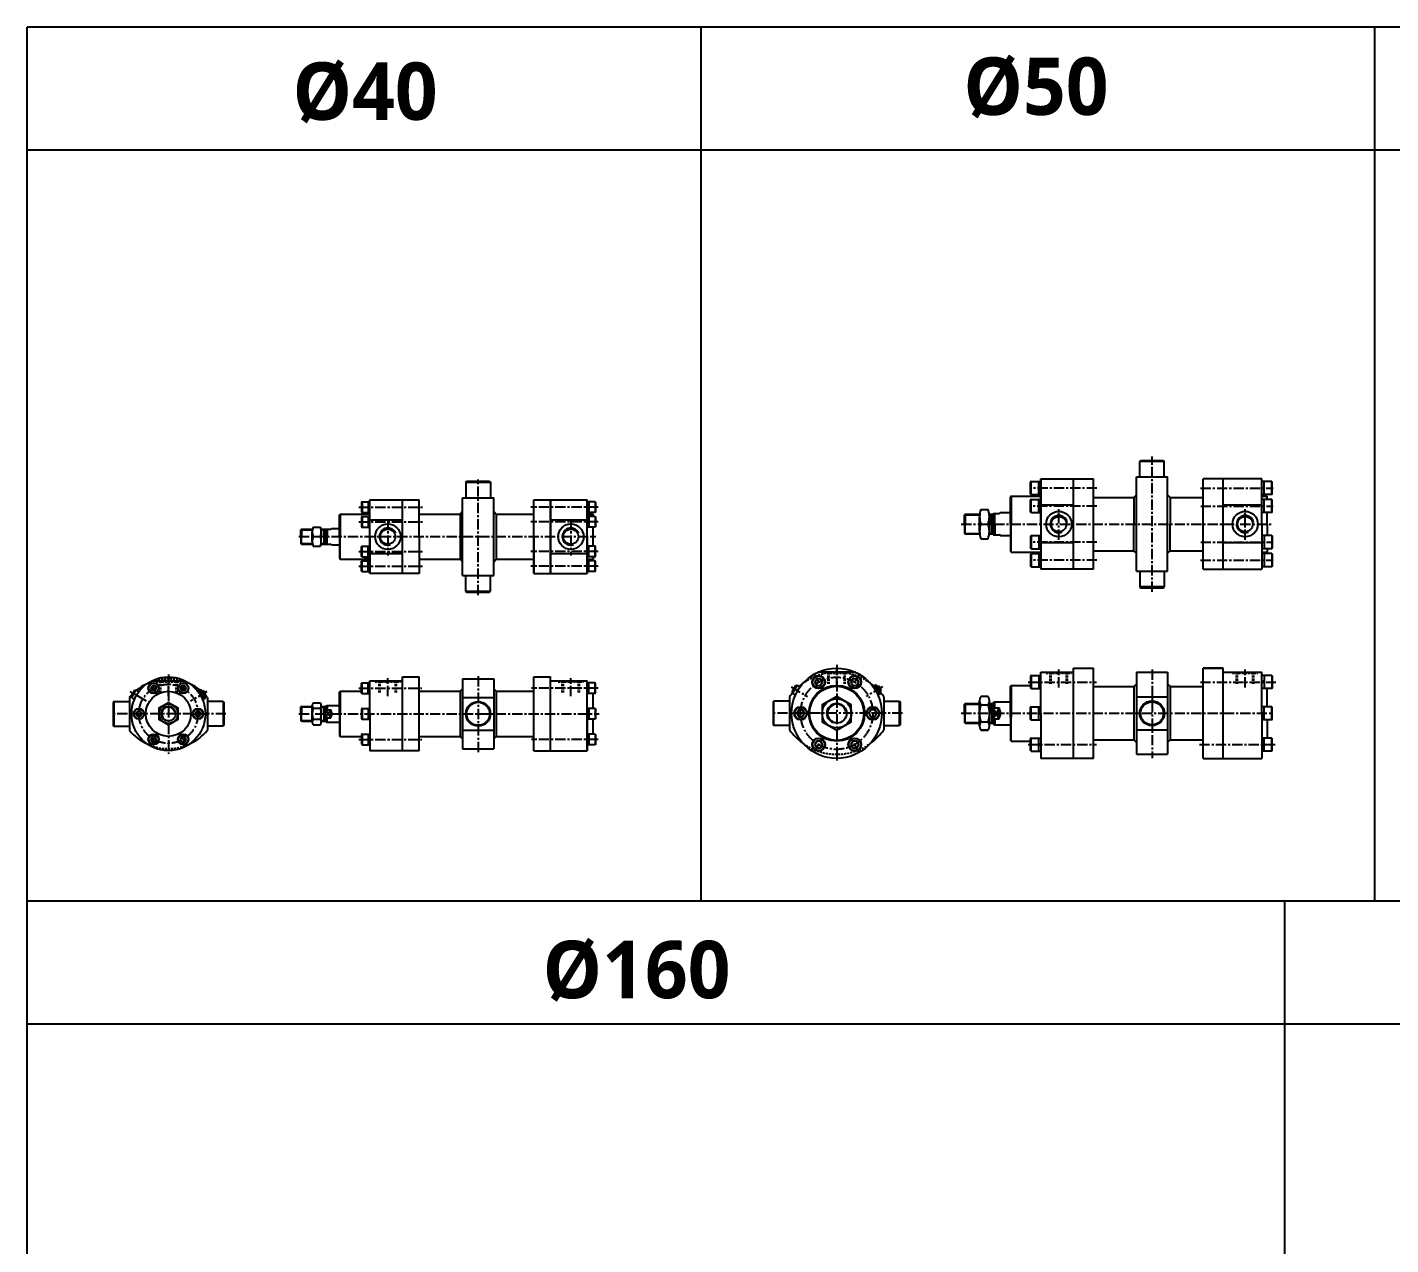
# Model space of a CAD drawing. Extents: x 0 to 8675, y 0 to 2968.
# Drawn here: x 0 to 1661, y 1484 to 2968 of the extents above; entities that cross this region are included whole.
import ezdxf

# ---------------------------------------------------------------- set-up
doc = ezdxf.new("R2010")
doc.units = 0
doc.header["$LTSCALE"] = 5
doc.header["$MEASUREMENT"] = 0
doc.header["$PDMODE"] = 34
doc.linetypes.add('CENTERX2', pattern=[4, 2.5, -0.5, 0.5, -0.5])
doc.linetypes.add('HIDDENX2', pattern=[0.75, 0.5, -0.25])
doc.layers.get('0').update_dxf_attribs({"linetype": 'CONTINUOUS'})
doc.layers.get('Defpoints').update_dxf_attribs({"linetype": 'CONTINUOUS'})
for name, color, linetype in [('CEN', 1, 'CENTERX2'), ('HID', 2, 'HIDDENX2'), ('ML', 3, 'CONTINUOUS'), ('테두리', 7, 'CONTINUOUS')]:
    doc.layers.add(name, color=color, linetype=linetype)
doc.styles.add('문자', font='romans.shx')

# ---------------------------------------------------------------- blocks, each defined once
blk = doc.blocks.new('A$C797528EE')
at = {"layer": 'CEN'}
blk.add_line((15.5, 0), (15.5, 21.8), dxfattribs=at)
at = {"layer": 'HID'}
for p, q in [((0, 17.5), (0, 18.5)), ((0, 17.5), (31, 17.5)), ((5, 4.5), (5, 17.5)), ((6.3, 4.5), (6.3, 17.5)), ((24.8, 4.5), (24.8, 17.5)), ((26, 4.5), (26, 17.5)), ((31, 17.5), (31, 18.5))]:
    blk.add_line(p, q, dxfattribs=at)

msp = doc.modelspace()

# ---------------------------------------------------------------- linework, layer by layer
for p, q in [((6960.8, 2967.8), (0, 2967.8)), ((0, 1902.7), (0, 2967.8)), ((821, 1902.7), (821, 2967.8)), ((1642, 1902.7), (1642, 2967.8)), ((6960.8, 2817.8), (0, 2817.8)), ((8674.5, 1902.7), (0, 1902.7)), ((0, 0), (0, 1902.7)), ((1532.4, 0), (1532.4, 1902.7)), ((8674.5, 1752.7), (0, 1752.7))]:
    msp.add_line(p, q)
at = {"layer": 'CEN'}
for p, q in [((1370.5, 2279.6), (1370.5, 2444.5)), ((549.4, 2275.7), (549.4, 2416.4)), ((1303.4, 2406.2), (1221.5, 2406.2)), ((1429.7, 2406.2), (1518, 2406.2)), ((404.1, 2382.9), (481.9, 2382.9)), ((695.7, 2382.9), (613.4, 2382.9)), ((1303.2, 2384.2), (1221.5, 2384.2)), ((1257, 2343), (1257, 2381.2)), ((1429.8, 2384.2), (1518, 2384.2)), ((1484, 2343), (1484, 2381.2)), ((404.1, 2364.9), (481.9, 2364.9)), ((439.4, 2368.4), (439.4, 2324.1)), ((695.7, 2364.9), (613.4, 2364.9)), ((662.4, 2368.4), (662.4, 2324.1)), ((1138.1, 2362.2), (1518, 2362.2)), ((330.8, 2346.9), (692.9, 2346.9)), ((404.1, 2328.9), (481.9, 2328.9)), ((695.7, 2328.9), (613.4, 2328.9)), ((1303.2, 2340.2), (1221.5, 2340.2)), ((1429.8, 2340.2), (1518, 2340.2)), ((404.1, 2310.9), (481.9, 2310.9)), ((695.7, 2310.9), (613.4, 2310.9)), ((1303.4, 2318.2), (1221.5, 2318.2)), ((1429.7, 2318.2), (1518, 2318.2)), ((172, 2178.8), (172, 2082.1)), ((549.4, 2176.9), (549.4, 2083.9)), ((958.8, 2179.2), (969.8, 2160.2)), ((986.3, 2190.7), (986.3, 2074.2)), ((1013.8, 2179.2), (1002.8, 2160.2)), ((1370.5, 2185.1), (1370.5, 2077)), ((158.7, 2154.1), (149.4, 2170.3)), ((172, 2152.5), (172, 2174.3)), ((185.4, 2154.1), (194.7, 2170.3)), ((404.1, 2162.2), (480.6, 2162.2)), ((439.4, 2152.5), (439.4, 2174.3)), ((695.7, 2162.2), (614.3, 2162.2)), ((662.4, 2152.5), (662.4, 2174.3)), ((1219.4, 2169.7), (1302.7, 2169.7)), ((1429.4, 2169.7), (1521.3, 2169.7)), ((145.1, 2146.6), (125.3, 2158)), ((219, 2158.1), (199, 2146.6)), ((242.1, 2131), (102.1, 2131)), ((145.4, 2131), (126.7, 2131)), ((198.7, 2131), (217.4, 2131)), ((330.8, 2131), (697, 2131)), ((1066.5, 2131.6), (906.7, 2131.6)), ((931.3, 2131.6), (953.3, 2131.6)), ((1041.3, 2131.6), (1019.3, 2131.6)), ((1138.1, 2131.6), (1518, 2131.6)), ((158.7, 2107.9), (149.4, 2091.7)), ((185.4, 2107.9), (194.7, 2091.7)), ((404.1, 2099.8), (480.9, 2099.8)), ((695.7, 2099.8), (614.3, 2099.8)), ((958.8, 2084), (969.8, 2103)), ((1013.8, 2084), (1002.8, 2103)), ((1219.4, 2093.5), (1302.7, 2093.5)), ((1428.2, 2093.5), (1521.3, 2093.5))]:
    msp.add_line(p, q, dxfattribs=at)
at = {"layer": 'CEN', "color": 1}
for p, q in [((930.7, 2163.7), (950.7, 2152.2)), ((1042, 2163.7), (1022, 2152.2))]:
    msp.add_line(p, q, dxfattribs=at)
at = {"layer": 'CEN'}
for centre, radius in [((172, 2131), 36), ((986.3, 2131.6), 44)]:
    msp.add_circle(centre, radius, dxfattribs=at)
at = {"layer": 'Defpoints', "color": 0, "linetype": 'ByBlock'}
for p in [(192.7, 2171), (363.4, 2122), (1177, 2118.8), (172, 2086)]:
    msp.add_point(p, dxfattribs=at)
at = {"layer": 'HID'}
for p, q in [((156.5, 2170), (156.5, 2171)), ((156.5, 2170), (187.5, 2170)), ((161.5, 2157), (161.5, 2170)), ((162.8, 2157), (162.8, 2170)), ((181.3, 2157), (181.3, 2170)), ((182.5, 2157), (182.5, 2170)), ((187.5, 2170), (187.5, 2171)), ((423.9, 2170), (423.9, 2171)), ((423.9, 2170), (454.9, 2170)), ((428.9, 2157), (428.9, 2170)), ((430.2, 2157), (430.2, 2170)), ((448.7, 2157), (448.7, 2170)), ((449.9, 2157), (449.9, 2170)), ((454.9, 2170), (454.9, 2171)), ((646.9, 2170), (646.9, 2171)), ((646.9, 2170), (677.9, 2170)), ((651.9, 2157), (651.9, 2170)), ((653.2, 2157), (653.2, 2170)), ((671.7, 2157), (671.7, 2170)), ((672.9, 2157), (672.9, 2170)), ((677.9, 2170), (677.9, 2171))]:
    msp.add_line(p, q, dxfattribs=at)
for centre, radius, start, end in [((986.3, 2111.5), 70.1, 54.4638, 125.5362), ((172, 2112.1), 61.4, 64.9145, 115.0855), ((172, 2149.9), 61.4, 244.9145, 295.0855), ((986.3, 2151.7), 70.1, 234.4638, 305.5362)]:
    msp.add_arc(centre, radius, start, end, dxfattribs=at)
at = {"layer": 'ML'}
for p, q in [((1355.5, 2438.7), (1356.5, 2439.7)), ((1385.5, 2438.7), (1355.5, 2438.7)), ((1355.5, 2419.7), (1355.5, 2438.7)), ((1356.5, 2439.7), (1384.5, 2439.7)), ((1384.5, 2439.7), (1385.5, 2438.7)), ((1385.5, 2419.7), (1385.5, 2438.7)), ((534.4, 2413.4), (535.4, 2414.4)), ((534.4, 2413.4), (564.4, 2413.4)), ((534.4, 2413.4), (534.4, 2394.4)), ((535.4, 2414.4), (563.4, 2414.4)), ((563.4, 2414.4), (564.4, 2413.4)), ((564.4, 2413.4), (564.4, 2394.4)), ((1223.1, 2414.2), (1222.5, 2413.6)), ((1222.5, 2398.8), (1222.5, 2413.6)), ((1223.1, 2398.2), (1223.1, 2414.2)), ((1223.1, 2414.2), (1235, 2414.2)), ((1232.5, 2398.2), (1232.5, 2414.2)), ((1235, 2417.2), (1235, 2307.2)), ((1235, 2417.2), (1299, 2417.2)), ((1235, 2362.2), (1235, 2417.2)), ((1235, 2362.2), (1235, 2412.2)), ((1275, 2307.2), (1275, 2417.2)), ((1299, 2307.2), (1299, 2417.2)), ((1299, 2307.2), (1299, 2417.2)), ((1351.5, 2304.7), (1351.5, 2419.7)), ((1351.5, 2419.7), (1389.5, 2419.7)), ((1389.5, 2304.7), (1389.5, 2419.7)), ((1433, 2307.2), (1433, 2417.2)), ((1504.5, 2417.2), (1433, 2417.2)), ((1433, 2307.2), (1433, 2417.2)), ((1433, 2307.2), (1433, 2417.2)), ((1457, 2307.2), (1457, 2417.2)), ((1457, 2307.2), (1457, 2417.2)), ((1504.5, 2362.2), (1504.5, 2417.2)), ((1516.4, 2414.2), (1504.5, 2414.2)), ((1504.5, 2362.2), (1504.5, 2412.2)), ((1507, 2398.2), (1507, 2414.2)), ((1516.4, 2398.2), (1516.4, 2414.2)), ((1516.4, 2414.2), (1517, 2413.6)), ((1517, 2398.8), (1517, 2413.6)), ((530.4, 2299.4), (530.4, 2394.4)), ((530.4, 2394.4), (568.4, 2394.4)), ((568.4, 2299.4), (568.4, 2394.4)), ((1199, 2396.2), (1198, 2395.2)), ((1198, 2362.2), (1198, 2395.2)), ((1199, 2396.2), (1235, 2396.2)), ((1199, 2396.2), (1199, 2362.2)), ((1223.1, 2398.2), (1222.5, 2398.8)), ((1223.1, 2398.2), (1235, 2398.2)), ((1299, 2394.7), (1348.5, 2394.7)), ((1351.5, 2397.7), (1348.5, 2394.7)), ((1348.5, 2394.7), (1348.5, 2362.2)), ((1389.5, 2397.7), (1392.5, 2394.7)), ((1392.5, 2394.7), (1392.5, 2362.2)), ((1392.5, 2394.7), (1433, 2394.7)), ((1516.4, 2398.2), (1504.5, 2398.2)), ((1504.5, 2396.2), (1511, 2396.2)), ((1511, 2392.2), (1511, 2396.2)), ((1516.4, 2398.2), (1517, 2398.8)), ((407.9, 2389.4), (407.4, 2388.9)), ((407.4, 2388.9), (407.4, 2376.9)), ((407.4, 2376.9), (407.9, 2376.4)), ((407.9, 2389.4), (417.4, 2389.4)), ((407.9, 2389.4), (407.9, 2376.4)), ((407.9, 2376.4), (417.4, 2376.4)), ((415.4, 2389.4), (415.4, 2376.4)), ((417.4, 2346.9), (417.4, 2391.9)), ((417.4, 2391.9), (477.4, 2391.9)), ((417.4, 2301.9), (417.4, 2391.9)), ((417.4, 2346.9), (417.4, 2386.9)), ((457.4, 2301.9), (457.4, 2391.9)), ((477.4, 2346.9), (477.4, 2391.9)), ((530.4, 2377.4), (527.4, 2374.4)), ((568.4, 2377.4), (571.4, 2374.4)), ((617.4, 2301.9), (617.4, 2391.9)), ((617.4, 2391.9), (682.4, 2391.9)), ((617.4, 2346.9), (617.4, 2391.9)), ((617.4, 2346.9), (617.4, 2391.9)), ((637.4, 2301.9), (637.4, 2391.9)), ((637.4, 2391.9), (637.4, 2301.9)), ((637.4, 2301.9), (637.4, 2391.9)), ((682.4, 2301.9), (682.4, 2391.9)), ((691.9, 2389.4), (682.4, 2389.4)), ((682.4, 2346.9), (682.4, 2386.9)), ((691.9, 2376.4), (682.4, 2376.4)), ((684.4, 2389.4), (684.4, 2376.4)), ((691.9, 2389.4), (691.9, 2376.4)), ((691.9, 2389.4), (692.4, 2388.9)), ((692.4, 2376.9), (691.9, 2376.4)), ((692.4, 2388.9), (692.4, 2376.9)), ((1162, 2379.9), (1170.8, 2379.9)), ((1185.8, 2376.2), (1184.1, 2375)), ((1185.8, 2376.2), (1198, 2376.2)), ((1223.1, 2392.2), (1222.5, 2391.6)), ((1222.5, 2376.8), (1222.5, 2391.6)), ((1223.1, 2376.2), (1222.5, 2376.8)), ((1223.1, 2376.2), (1223.1, 2392.2)), ((1223.1, 2392.2), (1235, 2392.2)), ((1223.1, 2376.2), (1235, 2376.2)), ((1232.5, 2376.2), (1232.5, 2392.2)), ((1275, 2385.1), (1235, 2385.1)), ((1504.5, 2385.1), (1457, 2385.1)), ((1516.4, 2392.2), (1504.5, 2392.2)), ((1516.4, 2376.2), (1504.5, 2376.2)), ((1507, 2376.2), (1507, 2392.2)), ((1511, 2362.2), (1511, 2376.2)), ((1516.4, 2376.2), (1516.4, 2392.2)), ((1516.4, 2392.2), (1517, 2391.6)), ((1516.4, 2376.2), (1517, 2376.8)), ((1517, 2376.8), (1517, 2391.6)), ((380.4, 2373.4), (381.4, 2374.4)), ((380.4, 2346.9), (380.4, 2373.4)), ((381.4, 2374.4), (381.4, 2346.9)), ((381.4, 2374.4), (417.4, 2374.4)), ((407.9, 2371.4), (407.4, 2370.9)), ((407.4, 2370.9), (407.4, 2358.9)), ((407.9, 2371.4), (417.4, 2371.4)), ((407.9, 2371.4), (407.9, 2358.4)), ((417.4, 2374.4), (410.4, 2374.4)), ((415.4, 2371.4), (415.4, 2358.4)), ((417.4, 2367.6), (457.4, 2367.6)), ((477.4, 2374.4), (527.4, 2374.4)), ((527.4, 2374.4), (527.4, 2319.4)), ((571.4, 2374.4), (617.4, 2374.4)), ((571.4, 2374.4), (571.4, 2319.4)), ((637.4, 2367.6), (682.4, 2367.6)), ((682.4, 2374.4), (689.4, 2374.4)), ((691.9, 2371.4), (682.4, 2371.4)), ((684.4, 2371.4), (684.4, 2358.4)), ((689.4, 2371.4), (689.4, 2374.4)), ((691.9, 2371.4), (691.9, 2358.4)), ((691.9, 2371.4), (692.4, 2370.9)), ((692.4, 2370.9), (692.4, 2358.9)), ((1142.7, 2374.2), (1142, 2373.4)), ((1142, 2362.2), (1142, 2373.4)), ((1142, 2362.2), (1142, 2350.9)), ((1142.7, 2374.2), (1160.6, 2374.2)), ((1142.7, 2374.2), (1142.7, 2362.2)), ((1142.7, 2350.2), (1142.7, 2362.2)), ((1160.4, 2353.3), (1160.4, 2371.1)), ((1162, 2362.2), (1170.8, 2362.2)), ((1162, 2362.2), (1170.8, 2362.2)), ((1172.2, 2374.2), (1177, 2374.2)), ((1172.4, 2353.3), (1172.4, 2371.1)), ((1172.4, 2353.3), (1172.4, 2371.1)), ((1175, 2362.2), (1175, 2374.2)), ((1175, 2362.2), (1175, 2350.2)), ((1177, 2362.2), (1177, 2375)), ((1177, 2375), (1184.1, 2375)), ((1177, 2362.2), (1177, 2349.3)), ((1179, 2362.2), (1179, 2375)), ((1179, 2362.2), (1179, 2349.3)), ((1198, 2362.2), (1198, 2329.2)), ((1199, 2328.2), (1199, 2362.2)), ((1235, 2362.2), (1235, 2307.2)), ((1235, 2362.2), (1235, 2307.2)), ((1348.5, 2329.7), (1348.5, 2362.2)), ((1392.5, 2329.7), (1392.5, 2362.2)), ((1504.5, 2362.2), (1504.5, 2307.2)), ((1504.5, 2362.2), (1504.5, 2307.2)), ((1511, 2362.2), (1511, 2348.2)), ((334.2, 2355.9), (333.4, 2355.2)), ((333.4, 2346.9), (333.4, 2355.2)), ((333.4, 2346.9), (333.4, 2338.7)), ((334.2, 2355.9), (334.2, 2346.9)), ((334.2, 2355.9), (347.6, 2355.9)), ((334.2, 2337.9), (334.2, 2346.9)), ((347.3, 2341.1), (347.3, 2352.8)), ((348.3, 2358.6), (357.3, 2358.6)), ((348.3, 2346.9), (357.3, 2346.9)), ((358, 2355.9), (363.4, 2355.9)), ((358.3, 2341.1), (358.3, 2352.8)), ((358.3, 2341.1), (358.3, 2352.8)), ((361.4, 2346.9), (361.4, 2355.9)), ((361.4, 2346.9), (361.4, 2337.9)), ((363.4, 2346.9), (363.4, 2355.9)), ((363.4, 2355.9), (369.7, 2355.9)), ((363.4, 2346.9), (363.4, 2337.9)), ((365.4, 2355.9), (365.4, 2346.9)), ((365.4, 2337.9), (365.4, 2346.9)), ((371.3, 2356.9), (369.7, 2355.9)), ((371.3, 2356.9), (380.4, 2356.9)), ((380.4, 2346.9), (380.4, 2320.4)), ((381.4, 2319.4), (381.4, 2346.9)), ((407.4, 2358.9), (407.9, 2358.4)), ((407.9, 2358.4), (417.4, 2358.4)), ((417.4, 2346.9), (417.4, 2301.9)), ((417.4, 2346.9), (417.4, 2301.9)), ((477.4, 2346.9), (477.4, 2301.9)), ((617.4, 2346.9), (617.4, 2301.9)), ((691.9, 2358.4), (682.4, 2358.4)), ((682.4, 2346.9), (682.4, 2301.9)), ((689.4, 2335.4), (689.4, 2358.4)), ((692.4, 2358.9), (691.9, 2358.4)), ((1142.7, 2350.2), (1142, 2350.9)), ((1142.7, 2350.2), (1160.6, 2350.2)), ((1162, 2344.4), (1170.8, 2344.4)), ((1172.2, 2350.2), (1177, 2350.2)), ((1177, 2349.3), (1184.1, 2349.3)), ((1185.8, 2348.2), (1184.1, 2349.3)), ((1185.8, 2348.2), (1198, 2348.2)), ((1223.1, 2348.2), (1222.5, 2347.6)), ((1222.5, 2347.6), (1222.5, 2332.8)), ((1223.1, 2348.2), (1223.1, 2332.2)), ((1223.1, 2348.2), (1235, 2348.2)), ((1232.5, 2348.2), (1232.5, 2332.2)), ((1516.4, 2348.2), (1504.5, 2348.2)), ((1507, 2348.2), (1507, 2332.2)), ((1516.4, 2348.2), (1516.4, 2332.2)), ((1516.4, 2348.2), (1517, 2347.6)), ((1517, 2347.6), (1517, 2332.8)), ((334.2, 2337.9), (333.4, 2338.7)), ((334.2, 2337.9), (347.6, 2337.9)), ((348.3, 2335.2), (357.3, 2335.2)), ((358, 2337.9), (363.4, 2337.9)), ((363.4, 2337.9), (369.7, 2337.9)), ((371.3, 2336.9), (369.7, 2337.9)), ((371.3, 2336.9), (380.4, 2336.9)), ((407.4, 2334.9), (407.9, 2335.4)), ((407.4, 2322.9), (407.4, 2334.9)), ((407.9, 2335.4), (417.4, 2335.4)), ((407.9, 2322.4), (407.9, 2335.4)), ((415.4, 2322.4), (415.4, 2335.4)), ((417.4, 2326.3), (457.4, 2326.3)), ((637.4, 2326.3), (682.4, 2326.3)), ((691.9, 2335.4), (682.4, 2335.4)), ((684.4, 2322.4), (684.4, 2335.4)), ((691.9, 2322.4), (691.9, 2335.4)), ((692.4, 2334.9), (691.9, 2335.4)), ((692.4, 2322.9), (692.4, 2334.9)), ((1199, 2328.2), (1198, 2329.2)), ((1199, 2328.2), (1235, 2328.2)), ((1223.1, 2332.2), (1222.5, 2332.8)), ((1223.1, 2326.2), (1222.5, 2325.6)), ((1223.1, 2332.2), (1235, 2332.2)), ((1223.1, 2326.2), (1223.1, 2310.2)), ((1223.1, 2326.2), (1235, 2326.2)), ((1232.5, 2326.2), (1232.5, 2310.2)), ((1275, 2339.3), (1235, 2339.3)), ((1299, 2329.7), (1348.5, 2329.7)), ((1351.5, 2326.7), (1348.5, 2329.7)), ((1389.5, 2326.7), (1392.5, 2329.7)), ((1392.5, 2329.7), (1433, 2329.7)), ((1504.5, 2339.3), (1457, 2339.3)), ((1516.4, 2332.2), (1504.5, 2332.2)), ((1504.5, 2328.2), (1511, 2328.2)), ((1516.4, 2326.2), (1504.5, 2326.2)), ((1507, 2326.2), (1507, 2310.2)), ((1511, 2332.2), (1511, 2328.2)), ((1516.4, 2332.2), (1517, 2332.8)), ((1516.4, 2326.2), (1516.4, 2310.2)), ((1516.4, 2326.2), (1517, 2325.6)), ((380.4, 2320.4), (381.4, 2319.4)), ((381.4, 2319.4), (417.4, 2319.4)), ((407.9, 2322.4), (407.4, 2322.9)), ((407.4, 2316.9), (407.9, 2317.4)), ((407.4, 2304.9), (407.4, 2316.9)), ((407.9, 2322.4), (417.4, 2322.4)), ((407.9, 2317.4), (417.4, 2317.4)), ((407.9, 2304.4), (407.9, 2317.4)), ((410.4, 2322.3), (410.4, 2322.4)), ((417.4, 2319.4), (410.4, 2319.4)), ((415.4, 2304.4), (415.4, 2317.4)), ((477.4, 2319.4), (527.4, 2319.4)), ((530.4, 2316.4), (527.4, 2319.4)), ((568.4, 2316.4), (571.4, 2319.4)), ((571.4, 2319.4), (617.4, 2319.4)), ((691.9, 2322.4), (682.4, 2322.4)), ((682.4, 2319.4), (689.4, 2319.4)), ((691.9, 2317.4), (682.4, 2317.4)), ((684.4, 2304.4), (684.4, 2317.4)), ((689.4, 2322.3), (689.4, 2322.4)), ((689.4, 2322.4), (689.4, 2319.4)), ((691.9, 2322.4), (692.4, 2322.9)), ((691.9, 2304.4), (691.9, 2317.4)), ((692.4, 2316.9), (691.9, 2317.4)), ((692.4, 2304.9), (692.4, 2316.9)), ((1222.5, 2325.6), (1222.5, 2310.8)), ((1223.1, 2310.2), (1222.5, 2310.8)), ((1223.1, 2310.2), (1235, 2310.2)), ((1516.4, 2310.2), (1504.5, 2310.2)), ((1516.4, 2310.2), (1517, 2310.8)), ((1517, 2325.6), (1517, 2310.8)), ((407.9, 2304.4), (407.4, 2304.9)), ((407.9, 2304.4), (417.4, 2304.4)), ((477.4, 2301.9), (417.4, 2301.9)), ((530.4, 2299.4), (568.4, 2299.4)), ((534.4, 2280.4), (534.4, 2299.4)), ((564.4, 2280.4), (564.4, 2299.4)), ((617.4, 2301.9), (682.4, 2301.9)), ((691.9, 2304.4), (682.4, 2304.4)), ((691.9, 2304.4), (692.4, 2304.9)), ((1299, 2307.2), (1235, 2307.2)), ((1351.5, 2304.7), (1389.5, 2304.7)), ((1355.5, 2304.7), (1355.5, 2285.7)), ((1385.5, 2304.7), (1385.5, 2285.7)), ((1433, 2307.2), (1504.5, 2307.2)), ((534.4, 2280.4), (564.4, 2280.4)), ((534.4, 2280.4), (535.4, 2279.4)), ((535.4, 2279.4), (563.4, 2279.4)), ((563.4, 2279.4), (564.4, 2280.4)), ((1355.5, 2285.7), (1356.5, 2284.7)), ((1385.5, 2285.7), (1355.5, 2285.7)), ((1356.5, 2284.7), (1384.5, 2284.7)), ((1384.5, 2284.7), (1385.5, 2285.7)), ((1009.2, 2181.6), (963.4, 2181.6)), ((970.8, 2181.6), (1001.8, 2181.6)), ((1223.1, 2177.7), (1222.5, 2177.1)), ((1222.5, 2177.1), (1222.5, 2162.3)), ((1223.1, 2177.7), (1223.1, 2161.7)), ((1223.1, 2177.7), (1235, 2177.7)), ((1232.5, 2177.7), (1232.5, 2161.7)), ((1235, 2131.6), (1235, 2181.6)), ((1235, 2181.6), (1275, 2181.6)), ((1241.5, 2181.6), (1272.5, 2181.6)), ((1275, 2186.6), (1299, 2186.6)), ((1275, 2076.6), (1275, 2186.6)), ((1299, 2076.6), (1299, 2186.6)), ((1299, 2076.6), (1299, 2186.6)), ((1351.5, 2181.6), (1351.5, 2081.6)), ((1351.5, 2181.6), (1389.5, 2181.6)), ((1389.5, 2181.6), (1389.5, 2081.6)), ((1433, 2076.6), (1433, 2186.6)), ((1457, 2186.6), (1433, 2186.6)), ((1433, 2076.6), (1433, 2186.6)), ((1433, 2186.6), (1457, 2186.6)), ((1457, 2076.6), (1457, 2186.6)), ((1457, 2181.6), (1504.5, 2181.6)), ((1468.5, 2181.6), (1499.5, 2181.6)), ((1504.5, 2131.6), (1504.5, 2181.6)), ((1504.5, 2131.6), (1504.5, 2181.6)), ((1516.4, 2177.7), (1504.5, 2177.7)), ((1507, 2177.7), (1507, 2161.7)), ((1516.4, 2177.7), (1516.4, 2161.7)), ((1516.4, 2177.7), (1517, 2177.1)), ((1517, 2177.1), (1517, 2162.3)), ((126.5, 2152.1), (131, 2159.9)), ((132.4, 2160.3), (126.9, 2150.8)), ((131, 2159.9), (132.4, 2160.3)), ((132.4, 2160.3), (136.1, 2158.1)), ((151.4, 2171), (192.7, 2171)), ((210.6, 2160.2), (207.7, 2158.5)), ((210.8, 2160.2), (208.1, 2158.6)), ((212, 2159.8), (210.6, 2160.2)), ((217, 2151.2), (212, 2159.8)), ((407.4, 2168.2), (407.9, 2168.7)), ((407.4, 2156.2), (407.4, 2168.2)), ((407.9, 2155.7), (407.9, 2168.7)), ((407.9, 2168.7), (417.4, 2168.7)), ((415.4, 2155.7), (415.4, 2168.7)), ((417.4, 2162.2), (415.4, 2164.4)), ((417.4, 2160.3), (415.4, 2162.5)), ((417.4, 2131), (417.4, 2171)), ((417.4, 2171), (457.4, 2171)), ((457.4, 2086), (457.4, 2176)), ((457.4, 2176), (477.4, 2176)), ((477.4, 2086), (477.4, 2176)), ((530.4, 2161.5), (527.4, 2158.5)), ((530.4, 2173.5), (530.4, 2088.5)), ((530.4, 2173.5), (568.4, 2173.5)), ((568.4, 2173.5), (568.4, 2088.5)), ((568.4, 2161.5), (571.4, 2158.5)), ((617.4, 2176), (637.4, 2176)), ((617.4, 2086), (617.4, 2176)), ((637.4, 2086), (637.4, 2176)), ((637.4, 2171), (682.4, 2171)), ((682.4, 2086), (682.4, 2171)), ((682.4, 2131), (682.4, 2171)), ((691.9, 2168.7), (682.4, 2168.7)), ((682.4, 2162.2), (684.4, 2164.4)), ((682.4, 2160.3), (684.4, 2162.5)), ((684.4, 2155.7), (684.4, 2168.7)), ((691.9, 2155.7), (691.9, 2168.7)), ((692.4, 2168.2), (691.9, 2168.7)), ((692.4, 2156.2), (692.4, 2168.2)), ((932.1, 2157.7), (936.6, 2165.5)), ((938, 2165.9), (932.5, 2156.3)), ((936.6, 2165.5), (938, 2165.9)), ((938, 2165.9), (941.7, 2163.7)), ((1033.6, 2165.8), (1030.6, 2164.1)), ((1033.7, 2165.8), (1031, 2164.2)), ((1036.8, 2162.1), (1033.4, 2160.1)), ((1034.9, 2165.4), (1033.6, 2165.8)), ((1038, 2160.1), (1034.6, 2158.1)), ((1039.9, 2156.8), (1034.9, 2165.4)), ((1037.2, 2164.5), (1035.9, 2163.7)), ((1040.2, 2159.3), (1037.2, 2164.5)), ((1037.9, 2164.3), (1037.2, 2164.5)), ((1040.4, 2159.9), (1037.9, 2164.3)), ((1040.4, 2159.9), (1040.2, 2159.3)), ((1199, 2165.6), (1198, 2164.6)), ((1198, 2126.8), (1198, 2164.6)), ((1199, 2165.6), (1222.5, 2165.6)), ((1199, 2165.6), (1199, 2126.8)), ((1223.1, 2161.7), (1222.5, 2162.3)), ((1223.1, 2161.7), (1235, 2161.7)), ((1235, 2171.4), (1232.5, 2169.2)), ((1235, 2170.2), (1232.5, 2168)), ((1299, 2164.1), (1348.5, 2164.1)), ((1351.5, 2167.1), (1348.5, 2164.1)), ((1348.5, 2164.1), (1348.5, 2099.1)), ((1389.5, 2167.1), (1392.5, 2164.1)), ((1392.5, 2164.1), (1392.5, 2099.1)), ((1392.5, 2164.1), (1433, 2164.1)), ((1504.5, 2169.3), (1507, 2171.4)), ((1504.5, 2168.1), (1507, 2170.3)), ((1516.4, 2161.7), (1504.5, 2161.7)), ((1511, 2139.6), (1511, 2161.7)), ((1516.4, 2161.7), (1517, 2162.3)), ((105.5, 2146), (104.5, 2145)), ((104.5, 2145), (104.5, 2117)), ((105.5, 2146), (105.5, 2116)), ((105.5, 2146), (124.5, 2146)), ((124.5, 2151), (124.5, 2111)), ((126.5, 2152.1), (126.9, 2150.8)), ((126.9, 2150.8), (130.6, 2148.6)), ((213.9, 2156.5), (210.4, 2154.5)), ((215.1, 2154.5), (211.6, 2152.5)), ((214.3, 2158.9), (213, 2158.1)), ((216.7, 2150), (213.6, 2148.2)), ((216.6, 2149.8), (213.7, 2148.1)), ((217.3, 2153.7), (214.3, 2158.9)), ((215, 2158.7), (214.3, 2158.9)), ((217.5, 2154.3), (215, 2158.7)), ((217.3, 2153.7), (216, 2152.9)), ((217, 2151.2), (216.6, 2149.8)), ((217.5, 2154.3), (217.3, 2153.7)), ((219.5, 2151), (219.5, 2111)), ((238.5, 2146), (219.5, 2146)), ((238.5, 2146), (239.5, 2145)), ((238.5, 2146), (238.5, 2116)), ((239.5, 2145), (239.5, 2117)), ((348.3, 2144.5), (357.3, 2144.5)), ((380.4, 2157.5), (381.4, 2158.5)), ((380.4, 2131), (380.4, 2157.5)), ((381.4, 2158.5), (407.4, 2158.5)), ((381.4, 2158.5), (381.4, 2131)), ((407.9, 2155.7), (407.4, 2156.2)), ((407.9, 2155.7), (417.4, 2155.7)), ((477.4, 2158.5), (527.4, 2158.5)), ((527.4, 2158.5), (527.4, 2103.5)), ((530.4, 2151), (568.4, 2151)), ((571.4, 2158.5), (571.4, 2103.5)), ((571.4, 2158.5), (617.4, 2158.5)), ((691.9, 2155.7), (682.4, 2155.7)), ((689.4, 2137.5), (689.4, 2155.7)), ((691.9, 2155.7), (692.4, 2156.2)), ((909.8, 2146.6), (908.8, 2145.6)), ((908.8, 2145.6), (908.8, 2117.6)), ((928.8, 2146.6), (909.8, 2146.6)), ((909.8, 2116.6), (909.8, 2146.6)), ((928.8, 2151.6), (928.8, 2111.6)), ((932.1, 2157.7), (932.5, 2156.3)), ((932.5, 2156.3), (936.2, 2154.2)), ((1039.6, 2155.6), (1036.6, 2153.8)), ((1039.6, 2155.4), (1036.6, 2153.7)), ((1040.2, 2159.3), (1038.9, 2158.5)), ((1039.9, 2156.8), (1039.6, 2155.4)), ((1043.8, 2151.6), (1043.8, 2111.6)), ((1043.8, 2146.6), (1062.8, 2146.6)), ((1062.8, 2116.6), (1062.8, 2146.6)), ((1062.8, 2146.6), (1063.8, 2145.6)), ((1063.8, 2145.6), (1063.8, 2117.6)), ((1142.7, 2143.6), (1142, 2142.9)), ((1142.7, 2143.6), (1160.4, 2143.6)), ((1142.7, 2143.6), (1142.7, 2131.6)), ((1160.4, 2116.2), (1160.4, 2147)), ((1170.8, 2152.1), (1162, 2152.1)), ((1172.4, 2116.2), (1172.4, 2147)), ((1172.4, 2143.6), (1177, 2143.6)), ((1175, 2131.6), (1175, 2143.6)), ((1177, 2144.5), (1179, 2145.6)), ((1177, 2131.6), (1177, 2144.5)), ((1179, 2145.6), (1198, 2145.6)), ((1179, 2138.3), (1179, 2145.6)), ((1351.5, 2151.6), (1389.5, 2151.6)), ((334.2, 2140), (333.4, 2139.3)), ((333.4, 2131), (333.4, 2139.3)), ((333.4, 2131), (333.4, 2122.8)), ((334.2, 2140), (347.3, 2140)), ((334.2, 2140), (334.2, 2131)), ((334.2, 2122), (334.2, 2131)), ((347.3, 2120.9), (347.3, 2141.1)), ((348.3, 2137.8), (357.3, 2137.8)), ((358.3, 2120.9), (358.3, 2141.1)), ((358.3, 2120.9), (358.3, 2141.1)), ((358.3, 2140), (363.4, 2140)), ((361.4, 2131), (361.4, 2140)), ((361.4, 2131), (361.4, 2122)), ((363.4, 2140), (365.4, 2141)), ((363.4, 2131), (363.4, 2140)), ((363.4, 2136), (369.7, 2136)), ((363.4, 2131), (363.4, 2122)), ((365.4, 2141), (380.4, 2141)), ((365.4, 2141), (365.4, 2136)), ((369.7, 2136), (369.7, 2131)), ((369.7, 2126.1), (369.7, 2131)), ((380.4, 2131), (380.4, 2104.5)), ((381.4, 2103.5), (381.4, 2131)), ((407.9, 2137.5), (407.4, 2137)), ((407.4, 2137), (407.4, 2125)), ((407.9, 2137.5), (407.9, 2124.5)), ((407.9, 2137.5), (417.4, 2137.5)), ((415.4, 2137.5), (415.4, 2124.5)), ((417.4, 2132.9), (415.4, 2130.7)), ((417.4, 2131), (415.4, 2128.8)), ((417.4, 2131), (417.4, 2086)), ((691.9, 2137.5), (682.4, 2137.5)), ((682.4, 2132.9), (684.4, 2130.7)), ((682.4, 2131), (682.4, 2086)), ((682.4, 2131), (684.4, 2128.8)), ((684.4, 2137.5), (684.4, 2124.5)), ((691.9, 2137.5), (691.9, 2124.5)), ((691.9, 2137.5), (692.4, 2137)), ((692.4, 2137), (692.4, 2125)), ((1142, 2131.6), (1142, 2142.9)), ((1142, 2131.6), (1142, 2120.4)), ((1142.7, 2119.6), (1142.7, 2131.6)), ((1162, 2141.9), (1170.8, 2141.9)), ((1175, 2131.6), (1175, 2119.6)), ((1177, 2138.3), (1184.1, 2138.3)), ((1177, 2131.6), (1177, 2118.8)), ((1184.1, 2138.3), (1184.1, 2131.6)), ((1184.1, 2124.9), (1184.1, 2131.6)), ((1198, 2126.8), (1198, 2098.6)), ((1199, 2097.6), (1199, 2126.8)), ((1223.1, 2139.6), (1222.5, 2139)), ((1222.5, 2124.2), (1222.5, 2139)), ((1223.1, 2123.6), (1223.1, 2139.6)), ((1223.1, 2139.6), (1235, 2139.6)), ((1232.5, 2123.6), (1232.5, 2139.6)), ((1235, 2131.1), (1232.5, 2133.3)), ((1235, 2130), (1232.5, 2132.2)), ((1235, 2131.6), (1235, 2076.6)), ((1516.4, 2139.6), (1504.5, 2139.6)), ((1504.5, 2131.1), (1507, 2133.3)), ((1504.5, 2130), (1507, 2132.2)), ((1504.5, 2131.6), (1504.5, 2076.6)), ((1504.5, 2131.6), (1504.5, 2076.6)), ((1507, 2123.6), (1507, 2139.6)), ((1516.4, 2123.6), (1516.4, 2139.6)), ((1516.4, 2139.6), (1517, 2139)), ((1517, 2124.2), (1517, 2139)), ((104.5, 2117), (105.5, 2116)), ((105.5, 2116), (124.5, 2116)), ((238.5, 2116), (219.5, 2116)), ((239.5, 2117), (238.5, 2116)), ((334.2, 2122), (333.4, 2122.8)), ((334.2, 2122), (347.3, 2122)), ((348.3, 2124.3), (357.3, 2124.3)), ((348.3, 2117.5), (357.3, 2117.5)), ((358.3, 2122), (363.4, 2122)), ((363.4, 2126.1), (369.7, 2126.1)), ((363.4, 2122), (365.4, 2121)), ((365.4, 2121), (365.4, 2126.1)), ((365.4, 2121), (380.4, 2121)), ((407.4, 2125), (407.9, 2124.5)), ((407.9, 2124.5), (417.4, 2124.5)), ((530.4, 2111), (568.4, 2111)), ((691.9, 2124.5), (682.4, 2124.5)), ((689.4, 2106.3), (689.4, 2124.5)), ((692.4, 2125), (691.9, 2124.5)), ((908.8, 2117.6), (909.8, 2116.6)), ((928.8, 2116.6), (909.8, 2116.6)), ((1043.8, 2116.6), (1062.8, 2116.6)), ((1063.8, 2117.6), (1062.8, 2116.6)), ((1142.7, 2119.6), (1142, 2120.4)), ((1142.7, 2119.6), (1160.4, 2119.6)), ((1162, 2121.4), (1170.8, 2121.4)), ((1162, 2111.1), (1170.8, 2111.1)), ((1170.8, 2111.1), (1162, 2111.1)), ((1172.4, 2119.6), (1177, 2119.6)), ((1177, 2124.9), (1184.1, 2124.9)), ((1177, 2118.8), (1179, 2117.6)), ((1179, 2124.9), (1179, 2117.6)), ((1179, 2117.6), (1198, 2117.6)), ((1223.1, 2123.6), (1222.5, 2124.2)), ((1223.1, 2123.6), (1235, 2123.6)), ((1351.5, 2111.6), (1389.5, 2111.6)), ((1516.4, 2123.6), (1504.5, 2123.6)), ((1511, 2123.6), (1511, 2101.5)), ((1516.4, 2123.6), (1517, 2124.2)), ((380.4, 2104.5), (381.4, 2103.5)), ((381.4, 2103.5), (407.4, 2103.5)), ((407.9, 2106.3), (407.4, 2105.8)), ((407.4, 2105.8), (407.4, 2093.8)), ((407.4, 2093.8), (407.9, 2093.3)), ((407.9, 2106.3), (417.4, 2106.3)), ((407.9, 2106.3), (407.9, 2093.3)), ((407.9, 2093.3), (417.4, 2093.3)), ((415.4, 2106.3), (415.4, 2093.3)), ((417.4, 2101.7), (415.4, 2099.6)), ((417.4, 2099.8), (415.4, 2097.7)), ((477.4, 2103.5), (527.4, 2103.5)), ((530.4, 2100.5), (527.4, 2103.5)), ((568.4, 2100.5), (571.4, 2103.5)), ((571.4, 2103.5), (617.4, 2103.5)), ((691.9, 2106.3), (682.4, 2106.3)), ((682.4, 2101.7), (684.4, 2099.6)), ((682.4, 2099.8), (684.4, 2097.7)), ((691.9, 2093.3), (682.4, 2093.3)), ((684.4, 2106.3), (684.4, 2093.3)), ((691.9, 2106.3), (691.9, 2093.3)), ((691.9, 2106.3), (692.4, 2105.8)), ((692.4, 2093.8), (691.9, 2093.3)), ((692.4, 2105.8), (692.4, 2093.8)), ((1199, 2097.6), (1198, 2098.6)), ((1199, 2097.6), (1222.5, 2097.6)), ((1223.1, 2101.5), (1222.5, 2100.9)), ((1222.5, 2086.1), (1222.5, 2100.9)), ((1223.1, 2085.5), (1223.1, 2101.5)), ((1223.1, 2101.5), (1235, 2101.5)), ((1232.5, 2085.5), (1232.5, 2101.5)), ((1235, 2093), (1232.5, 2095.2)), ((1235, 2091.9), (1232.5, 2094)), ((1299, 2099.1), (1348.5, 2099.1)), ((1351.5, 2096.1), (1348.5, 2099.1)), ((1389.5, 2096.1), (1392.5, 2099.1)), ((1392.5, 2099.1), (1433, 2099.1)), ((1516.4, 2101.5), (1504.5, 2101.5)), ((1504.5, 2093), (1507, 2095.2)), ((1504.5, 2091.9), (1507, 2094)), ((1507, 2085.5), (1507, 2101.5)), ((1516.4, 2085.5), (1516.4, 2101.5)), ((1516.4, 2101.5), (1517, 2100.9)), ((1517, 2086.1), (1517, 2100.9)), ((477.4, 2086), (417.4, 2086)), ((530.4, 2088.5), (568.4, 2088.5)), ((617.4, 2086), (682.4, 2086)), ((1223.1, 2085.5), (1222.5, 2086.1)), ((1223.1, 2085.5), (1235, 2085.5)), ((1351.5, 2081.6), (1389.5, 2081.6)), ((1516.4, 2085.5), (1504.5, 2085.5)), ((1516.4, 2085.5), (1517, 2086.1)), ((1299, 2076.6), (1235, 2076.6)), ((1433, 2076.6), (1457, 2076.6)), ((1433, 2076.6), (1504.5, 2076.6))]:
    msp.add_line(p, q, dxfattribs=at)
for points in [[(152.3, 2165.2), (150.5, 2162.2), (152.3, 2159.2), (155.8, 2159.2), (157.5, 2162.2), (155.8, 2165.2)], [(191.8, 2165.2), (188.3, 2165.2), (186.5, 2162.2), (188.3, 2159.2), (191.8, 2159.2), (193.5, 2162.2)], [(962, 2173.8), (959.6, 2169.7), (962, 2165.6), (966.7, 2165.6), (969.1, 2169.7), (966.7, 2173.8)], [(1010.7, 2173.8), (1006, 2173.8), (1003.6, 2169.7), (1006, 2165.6), (1010.7, 2165.6), (1013.1, 2169.7)], [(172, 2144.5), (160.4, 2137.8), (160.4, 2124.3), (172, 2117.5), (183.7, 2124.3), (183.7, 2137.8)], [(986.3, 2152.1), (968.6, 2141.9), (968.6, 2121.4), (986.3, 2111.1), (1004.1, 2121.4), (1004.1, 2141.9)], [(132.5, 2131), (134.3, 2128), (137.8, 2128), (139.5, 2131), (137.8, 2134), (134.3, 2134)], [(211.5, 2131), (209.8, 2134), (206.3, 2134), (204.5, 2131), (206.3, 2128), (209.8, 2128)], [(937.6, 2131.6), (940, 2127.5), (944.7, 2127.5), (947.1, 2131.6), (944.7, 2135.7), (940, 2135.7)], [(1035.1, 2131.6), (1032.7, 2135.7), (1028, 2135.7), (1025.6, 2131.6), (1028, 2127.5), (1032.7, 2127.5)], [(152.3, 2096.8), (155.8, 2096.8), (157.5, 2099.8), (155.8, 2102.9), (152.3, 2102.9), (150.5, 2099.8)], [(191.8, 2096.8), (193.5, 2099.8), (191.8, 2102.9), (188.3, 2102.9), (186.5, 2099.8), (188.3, 2096.8)], [(962, 2089.4), (966.7, 2089.4), (969.1, 2093.5), (966.7, 2097.6), (962, 2097.6), (959.6, 2093.5)], [(1010.7, 2089.4), (1013.1, 2093.5), (1010.7, 2097.6), (1006, 2097.6), (1003.6, 2093.5), (1006, 2089.4)]]:
    msp.add_lwpolyline(points, close=True, dxfattribs=at)
for centre, radius in [((1257, 2362.2), 15.5), ((1484, 2362.2), 15.5), ((439.4, 2346.9), 15.5), ((662.4, 2346.9), 15.5), ((1257, 2362.2), 9.25), ((1484, 2362.2), 9.25), ((439.4, 2346.9), 9.25), ((662.4, 2346.9), 9.25), ((986.3, 2131.6), 55), ((964.3, 2169.7), 8), ((964.3, 2169.7), 7.4), ((1008.3, 2169.7), 8), ((1008.3, 2169.7), 7.4), ((172, 2131), 45), ((154, 2162.2), 6.5), ((154, 2162.2), 6), ((190, 2162.2), 6.5), ((190, 2162.2), 6), ((986.3, 2131.6), 34), ((986.3, 2131.6), 33), ((172, 2131), 27.5), ((549.4, 2131), 15), ((549.4, 2131), 14), ((986.3, 2131.6), 17.8), ((986.3, 2131.6), 12), ((1370.5, 2131.6), 15), ((1370.5, 2131.6), 14), ((136, 2131), 6.5), ((136, 2131), 6), ((172, 2131), 11.7), ((172, 2131), 9), ((208, 2131), 6.5), ((208, 2131), 6), ((942.3, 2131.6), 8), ((942.3, 2131.6), 7.4), ((1030.3, 2131.6), 8), ((1030.3, 2131.6), 7.4), ((154, 2099.8), 6.5), ((154, 2099.8), 6), ((190, 2099.8), 6.5), ((190, 2099.8), 6), ((964.3, 2093.5), 8), ((964.3, 2093.5), 7.4), ((1008.3, 2093.5), 8), ((1008.3, 2093.5), 7.4)]:
    msp.add_circle(centre, radius, dxfattribs=at)
for centre, radius, start, end in [((1185.8, 2371.1), 25.4, 159.5726, 200.4274), ((1146.9, 2371.1), 25.4, 339.5726, 20.4274), ((1185.8, 2353.3), 25.4, 159.5726, 200.4274), ((1146.9, 2353.3), 25.4, 339.5726, 20.4274), ((364.9, 2352.8), 17.6, 160.5851, 199.4149), ((364.9, 2341.1), 17.6, 160.5851, 199.4149), ((340.7, 2352.8), 17.6, 340.5851, 19.4149), ((340.7, 2341.1), 17.6, 340.5851, 19.4149), ((172, 2112.1), 61.4, 115.0855, 129.1414), ((172, 2112.1), 61.4, 51.3588, 64.9145), ((986.3, 2111.5), 70.1, 125.5362, 130.9248), ((986.3, 2111.5), 70.1, 49.5082, 54.4638), ((172, 2112.1), 61.4, 135.5408, 140.6924), ((172, 2112.1), 61.4, 39.3076, 42.5681), ((353.5, 2141.1), 6.2, 146.9913, 213.0087), ((352.1, 2141.1), 6.2, 326.9913, 33.0087), ((986.3, 2111.5), 70.1, 140.0612, 145.1056), ((986.3, 2111.5), 70.1, 34.8944, 40.1581), ((1169.4, 2147), 9.01, 145.343, 214.657), ((1163.3, 2147), 9.01, 325.343, 34.657), ((370.6, 2131), 23.3, 163.1461, 196.8539), ((335, 2131), 23.3, 343.1461, 16.8539), ((362.8, 2131), 8.49, 0, 35.6967), ((362.8, 2131), 8.49, 324.3033, 0), ((1194, 2131.6), 33.7, 162.266, 197.734), ((1138.7, 2131.6), 33.7, 342.266, 17.734), ((1171.7, 2131.6), 14.1, 0, 28.2971), ((1171.7, 2131.6), 14.1, 331.7029, 0), ((172, 2149.9), 61.4, 219.3076, 244.9145), ((172, 2149.9), 61.4, 295.0855, 320.6924), ((353.5, 2120.9), 6.2, 146.9913, 213.0087), ((352.1, 2120.9), 6.2, 326.9913, 33.0087), ((986.3, 2151.7), 70.1, 214.8944, 234.4638), ((986.3, 2151.7), 70.1, 305.5362, 325.1056), ((1169.4, 2116.2), 9.01, 145.343, 214.657), ((1163.3, 2116.2), 9.01, 325.343, 34.657)]:
    msp.add_arc(centre, radius, start, end, dxfattribs=at)
at = {"layer": 'ML', "color": 2}
msp.add_arc((172, 2131), 8.25, 13.1224, 283.264, dxfattribs=at)
at = {"layer": '테두리'}
for p, q in [((1142, 2373.4), (1160.5, 2373.4)), ((1172.2, 2373.4), (1175, 2373.4)), ((1175, 2373.4), (1176.1, 2374.2)), ((333.4, 2355.2), (347.5, 2355.2)), ((358.2, 2355.2), (361.4, 2355.2)), ((361.4, 2355.2), (362.6, 2355.9)), ((1142, 2350.9), (1160.5, 2350.9)), ((1172.2, 2350.9), (1175, 2350.9)), ((1175, 2350.9), (1176.1, 2350.2)), ((1175, 2350.9), (1176.1, 2350.2)), ((333.4, 2338.7), (347.5, 2338.7)), ((358.2, 2338.7), (361.4, 2338.7)), ((361.4, 2338.7), (362.6, 2337.9)), ((361.4, 2338.7), (362.6, 2337.9)), ((211.3, 2160), (210.2, 2155)), ((1036.8, 2162.1), (1031, 2164.2)), ((1034.3, 2165.6), (1033.1, 2160.6)), ((1037.9, 2164.3), (1036.2, 2163.3)), ((1038, 2160.1), (1036.9, 2154)), ((1040.4, 2159.9), (1038.7, 2158.9)), ((213.9, 2156.5), (208.1, 2158.6)), ((216.8, 2150.5), (211.8, 2152.1)), ((215, 2158.7), (213.2, 2157.7)), ((215.1, 2154.5), (214, 2148.4)), ((217.5, 2154.3), (215.7, 2153.3)), ((1039.8, 2156.1), (1034.8, 2157.7)), ((1175, 2142.9), (1176.1, 2143.6)), ((333.4, 2139.3), (347.3, 2139.3)), ((358.3, 2139.3), (361.4, 2139.3)), ((361.4, 2139.3), (362.6, 2140)), ((366.5, 2131), (363.4, 2136)), ((366.5, 2131), (363.4, 2126.1)), ((369.7, 2136), (366.5, 2131)), ((369.7, 2126.1), (366.5, 2131)), ((1142, 2142.9), (1160.4, 2142.9)), ((1172.4, 2142.9), (1175, 2142.9)), ((1180.5, 2131.6), (1177, 2138.3)), ((1180.5, 2131.6), (1177, 2124.9)), ((1184.1, 2138.3), (1180.5, 2131.6)), ((1184.1, 2124.9), (1180.5, 2131.6)), ((333.4, 2122.8), (347.3, 2122.8)), ((358.3, 2122.8), (361.4, 2122.8)), ((361.4, 2122.8), (362.6, 2122)), ((1142, 2120.4), (1160.4, 2120.4)), ((1172.4, 2120.4), (1175, 2120.4)), ((1175, 2120.4), (1176.1, 2119.6))]:
    msp.add_line(p, q, dxfattribs=at)
for centre, radius, start, end in [((1257, 2362.2), 10.5, 11.2877, 292.0506), ((1484, 2362.2), 10.5, 11.2877, 292.0506), ((439.4, 2346.9), 10.5, 23.4848, 288.3161), ((662.4, 2346.9), 10.5, 23.4848, 288.3161), ((986.3, 2131.6), 11.2, 8.6555, 275.3378)]:
    msp.add_arc(centre, radius, start, end, dxfattribs=at)

# ---------------------------------------------------------------- block references
at = {"layer": 'ML'}
for p in [(970.8, 2163.1), (1241.5, 2163.1), (1468.5, 2163.1)]:
    msp.add_blockref('A$C797528EE', p, dxfattribs=at)

# ---------------------------------------------------------------- texts
at = {"char_height": 70, "attachment_point": 1, "style": '문자'}
for s, insert in [('{\\fMalgun Gothic|b1|i0|c129|p50;%%C40}', (323.2, 2924.9)), ('{\\fMalgun Gothic|b1|i0|c129|p50;%%C50}', (1140.7, 2930.9)), ('{\\fMalgun Gothic|b1|i0|c129|p50;%%C160}', (627.9, 1854.3))]:
    msp.add_mtext_dynamic_manual_height_columns(s, width=124.533, gutter_width=16, heights=[-75.6], dxfattribs=dict(at, insert=insert))

doc.saveas('drawing.dxf')
